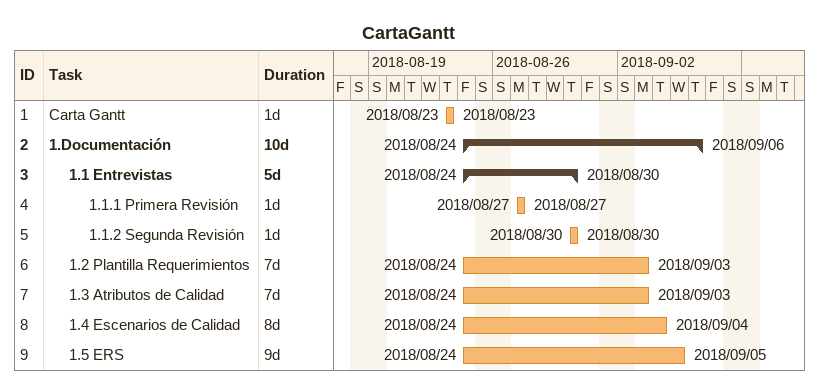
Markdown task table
CartaGantt

| ID | Level | Task | Duration | Start | Finish |
|---|---|---|---|---|---|
| 1 | 1 | Carta Gantt | 1d | 2018-08-23 | 2018-08-23 |
| 2 | 1 | **1.Documentación** | 10d | 2018-08-24 | 2018-09-06 |
| 3 | 2 | **1.1 Entrevistas** | 5d | 2018-08-24 | 2018-08-30 |
| 4 | 3 | 1.1.1 Primera Revisión | 1d | 2018-08-27 | 2018-08-27 |
| 5 | 3 | 1.1.2 Segunda Revisión | 1d | 2018-08-30 | 2018-08-30 |
| 6 | 2 | 1.2 Plantilla Requerimientos | 7d | 2018-08-24 | 2018-09-03 |
| 7 | 2 | 1.3 Atributos de Calidad | 7d | 2018-08-24 | 2018-09-03 |
| 8 | 2 | 1.4 Escenarios de Calidad | 8d | 2018-08-24 | 2018-09-04 |
| 9 | 2 | 1.5 ERS | 9d | 2018-08-24 | 2018-09-05 |
